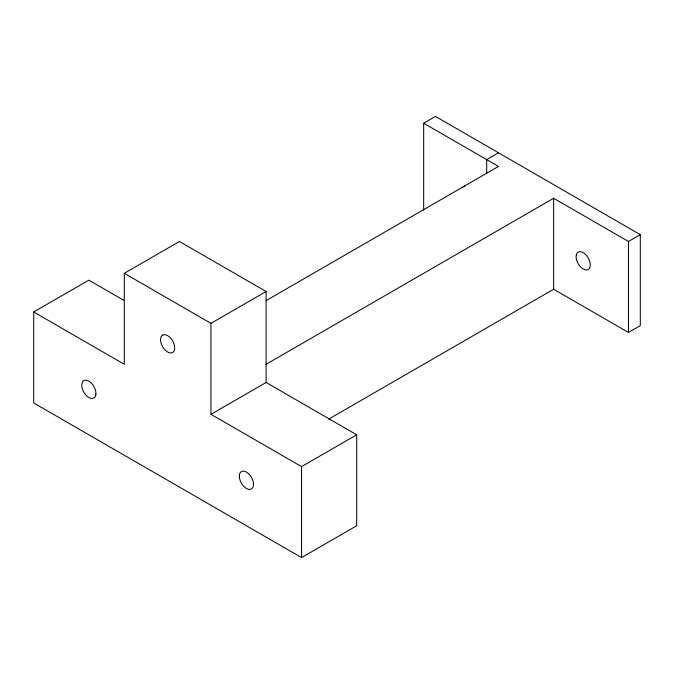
<?xml version="1.0" encoding="UTF-8"?>
<svg xmlns="http://www.w3.org/2000/svg" width="674" height="674" viewBox="0 0 674 674"><rect width="100%" height="100%" fill="white"/><g stroke="black" fill="none" stroke-linecap="round" stroke-linejoin="round"><path stroke-width="1.01" d="M33.7 311.986L124.294 364.289L124.294 273.324L210.954 323.352L210.954 414.316L266.095 382.478L356.698 434.789L356.698 525.754L301.548 557.592L33.7 402.951L33.7 311.986L88.842 280.148L124.176 300.545M124.294 273.324L179.444 241.486L266.095 291.513L266.095 382.478M423.66 210.018L423.66 123.232L435.471 116.408L640.3 234.662L640.3 325.626L628.48 332.451L553.64 289.247L328.676 419.127M498.499 152.796L486.679 159.62L486.679 173.21M210.954 323.352L266.095 291.513M266.238 300.528L498.499 166.436L423.66 123.232M265.826 364.449L553.64 198.274L628.48 241.486L640.3 234.662M210.954 414.316L301.548 466.627L356.698 434.789M628.48 241.486L628.48 332.451M553.64 198.274L553.64 289.247M301.548 466.627L301.548 557.592M462.878 187.195A10.026 5.788 60 0 1 465.498 185.738M576.253 255.084L576.101 257.131A10.026 5.788 60 0 0 586.49 269.971A10.026 5.788 60 0 0 587.475 256.769A10.026 5.788 60 0 0 576.253 255.084M162.611 335.138L161.482 336.183A10.026 5.788 60 0 0 161.482 344.372L162.611 346.714A10.026 5.788 60 0 0 172.637 352.502L173.766 351.457A10.026 5.788 60 0 0 173.766 343.277L172.637 340.926A10.026 5.788 60 0 0 162.611 335.138M95.91 394.088L95.826 391.897A10.026 5.788 60 0 0 88.521 380.945A10.026 5.788 60 0 0 81.781 384.525L81.866 386.708A10.026 5.788 60 0 0 89.162 397.668A10.026 5.788 60 0 0 95.91 394.088M239.312 476.181A10.026 5.788 60 0 0 249.953 489.408A10.026 5.788 60 0 0 249.953 475.229A10.026 5.788 60 0 0 239.312 476.181"/></g></svg>
